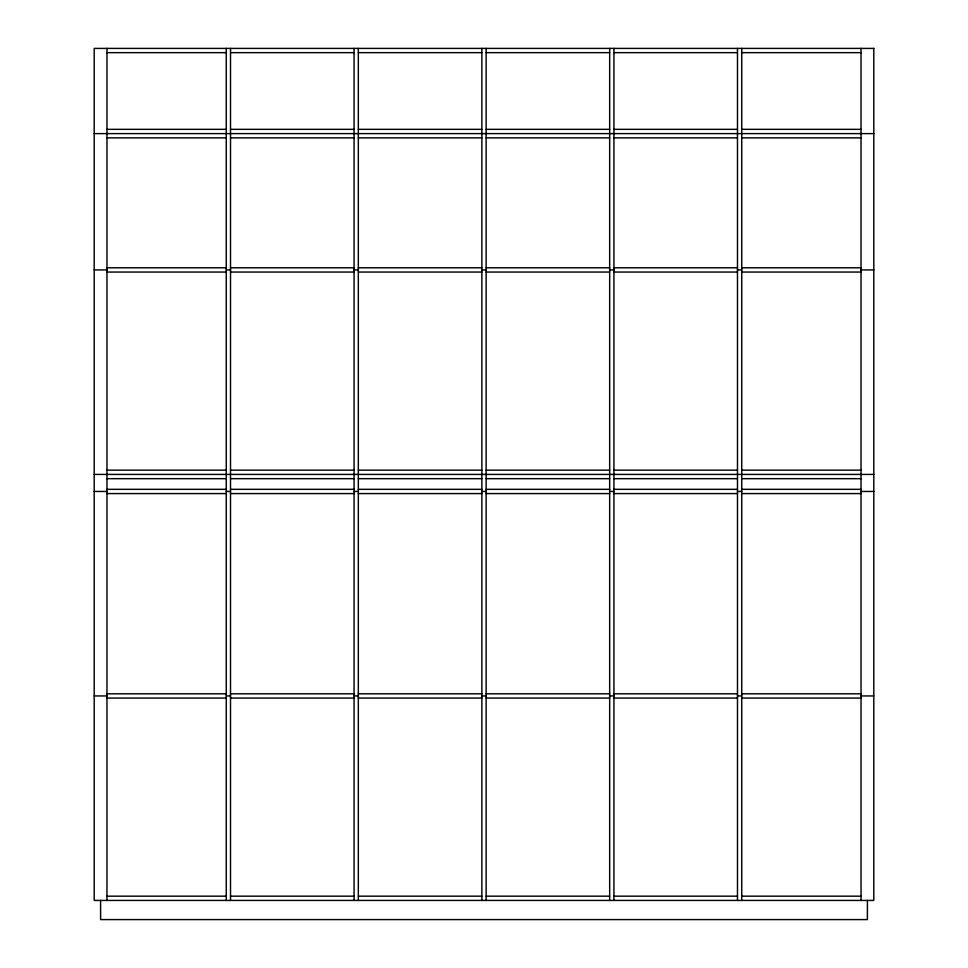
<?xml version="1.0" encoding="UTF-8"?>
<svg xmlns="http://www.w3.org/2000/svg" width="968" height="968" viewBox="0 0 968 968"><rect width="100%" height="100%" fill="white"/><g stroke="black" fill="none" stroke-linecap="round" stroke-linejoin="round"><path stroke-width="1.45" d="M106.976 52.659L226.258 52.659M230.517 52.659L354.07 52.659M358.329 52.659L481.87 52.659M486.13 52.659L609.671 52.659M613.93 52.659L737.483 52.659M741.742 52.659L861.024 52.659M106.976 129.337L226.258 129.337M230.517 129.337L354.07 129.337M358.329 129.337L481.87 129.337M486.13 129.337L609.671 129.337M613.93 129.337L737.483 129.337M741.742 129.337L861.024 129.337M94.198 133.608L873.801 133.608M106.976 137.867L226.258 137.867M230.517 137.867L354.07 137.867M358.329 137.867L481.87 137.867M486.13 137.867L609.671 137.867M613.93 137.867L737.483 137.867M741.742 137.867L861.024 137.867M106.976 267.797L226.258 267.797M230.517 267.797L354.07 267.797M358.329 267.797L481.87 267.797M486.13 267.797L609.671 267.797M613.93 267.797L737.483 267.797M741.742 267.797L861.024 267.797M94.198 269.927L106.976 269.927M226.258 269.927L230.517 269.927M354.07 269.927L358.329 269.927M481.87 269.927L486.13 269.927M609.671 269.927L613.93 269.927M737.483 269.927L741.742 269.927M861.024 269.927L873.801 269.927M106.976 272.056L226.258 272.056M230.517 272.056L354.07 272.056M358.329 272.056L481.87 272.056M486.13 272.056L609.671 272.056M613.93 272.056L737.483 272.056M741.742 272.056L861.024 272.056M106.976 470.158L226.258 470.158M230.517 470.158L354.07 470.158M358.329 470.158L481.87 470.158M486.13 470.158L609.671 470.158M613.93 470.158L737.483 470.158M741.742 470.158L861.024 470.158M94.198 474.417L873.801 474.417M106.976 478.676L226.258 478.676M230.517 478.676L354.07 478.676M358.329 478.676L481.87 478.676M486.13 478.676L609.671 478.676M613.93 478.676L737.483 478.676M741.742 478.676L861.024 478.676M106.976 489.324L226.258 489.324M230.517 489.324L354.07 489.324M358.329 489.324L481.87 489.324M486.13 489.324L609.671 489.324M613.93 489.324L737.483 489.324M741.742 489.324L861.024 489.324M94.198 491.454L106.976 491.454M226.258 491.454L230.517 491.454M354.07 491.454L358.329 491.454M481.87 491.454L486.13 491.454M609.671 491.454L613.93 491.454M737.483 491.454L741.742 491.454M861.024 491.454L873.801 491.454M106.976 493.583L226.258 493.583M230.517 493.583L354.07 493.583M358.329 493.583L481.87 493.583M486.13 493.583L609.671 493.583M613.93 493.583L737.483 493.583M741.742 493.583L861.024 493.583M106.976 693.814L226.258 693.814M230.517 693.814L354.07 693.814M358.329 693.814L481.87 693.814M486.13 693.814L609.671 693.814M613.93 693.814L737.483 693.814M741.742 693.814L861.024 693.814M94.198 695.944L106.976 695.944M226.258 695.944L230.517 695.944M354.07 695.944L358.329 695.944M481.87 695.944L486.13 695.944M609.671 695.944L613.93 695.944M737.483 695.944L741.742 695.944M861.024 695.944L873.801 695.944M106.976 698.073L226.258 698.073M230.517 698.073L354.07 698.073M358.329 698.073L481.87 698.073M486.13 698.073L609.671 698.073M613.93 698.073L737.483 698.073M741.742 698.073L861.024 698.073M106.976 896.174L226.258 896.174M230.517 896.174L354.07 896.174M358.329 896.174L481.87 896.174M486.13 896.174L609.671 896.174M613.93 896.174L737.483 896.174M741.742 896.174L861.024 896.174M867.413 900.434L867.413 919.6L100.587 919.6L100.587 900.434M861.024 48.4L861.024 900.434M741.742 48.4L741.742 900.434M737.483 48.4L737.483 900.434M613.93 48.4L613.93 900.434M609.671 48.4L609.671 900.434M486.13 48.4L486.13 900.434M481.87 48.4L481.87 900.434M358.329 48.4L358.329 900.434M354.07 48.4L354.07 900.434M230.517 48.4L230.517 900.434M226.258 48.4L226.258 900.434M106.976 48.4L106.976 900.434M873.801 48.4L94.198 48.4L94.198 900.434L873.801 900.434L873.801 48.4"/></g></svg>
